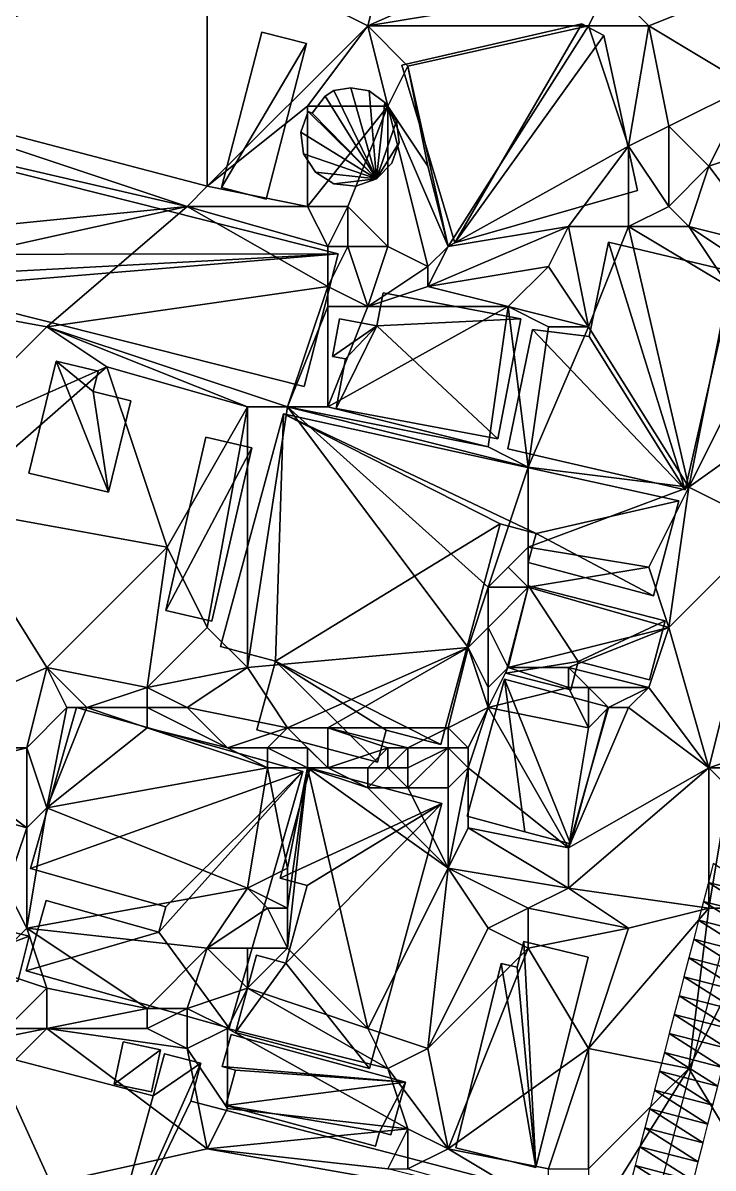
# Model space of a CAD drawing. Header units: metres. Extents: x -1103 to 901, y -902 to 905.
# Drawn here: x 285.6 to 354.4, y 190.1 to 304.3 of the extents above; entities that cross this region are included whole.
import ezdxf

# ---------------------------------------------------------------- set-up
doc = ezdxf.new("R2010")
doc.units = ezdxf.units.M
for name, color, linetype in [('OSM_BUILDING_FOOTPRINTS', 7, 'CONTINUOUS'), ('OSM_BUILDING_ROOFS', 1, 'CONTINUOUS'), ('OSM_BUILDING_WALLS', 8, 'CONTINUOUS'), ('OSM_ROAD_AXES', 2, 'CONTINUOUS'), ('OSM_ROAD_SURFACE', 9, 'CONTINUOUS'), ('OSM_TERRAIN', 3, 'CONTINUOUS')]:
    doc.layers.add(name, color=color, linetype=linetype)

msp = doc.modelspace()

# ---------------------------------------------------------------- linework, layer by layer
at = {"layer": 'OSM_BUILDING_FOOTPRINTS'}
for points in [[(346.9, 287.57, 8.81), (328.68, 282.36, 8.81), (323.4, 300.07, 8.81), (341.35, 304.21, 8.81), (343.52, 303.05, 8.81), (346.9, 287.57, 8.81)], [(309.43, 303.39, 8.58), (313.89, 302.25, 8.58), (309.88, 286.73, 8.58), (305.42, 287.88, 8.58), (309.43, 303.39, 8.58)], [(322.41, 290.3, 8.33), (320.87, 288.75, 8.33), (318.8, 288.02, 8.33), (316.62, 288.25, 8.33), (314.77, 289.4, 8.33), (313.58, 291.24, 8.33), (313.33, 293.4, 8.33), (314.05, 295.46, 8.33), (314.47, 295.31, 8.33), (315.76, 297, 8.33), (316.62, 297.56, 8.33), (318.32, 297.84, 8.33), (320.13, 297.54, 8.33), (321.69, 296.36, 8.33), (322.87, 294.52, 8.33), (323.12, 292.36, 8.33), (322.41, 290.3, 8.33)], [(265.8, 294.21, 9.03), (317.06, 281.25, 9.03), (313.67, 268.02, 9.03), (275.11, 277.77, 9.03), (274.42, 275.11, 9.03), (279.24, 273.9, 9.03), (269.82, 237.73, 9.03), (256.2, 241.19, 9.03), (256.96, 244.15, 9.03), (254.09, 244.88, 9.03), (261.78, 274.8, 9.03), (264.64, 274.07, 9.03), (265.48, 277.34, 9.03), (271.06, 275.92, 9.03), (271.81, 278.83, 9.03), (262.47, 281.2, 9.03), (265.8, 294.21, 9.03)], [(356.6, 279.44, 8.89), (351.62, 257.72, 8.89), (333.95, 261.82, 8.89), (336.43, 273.71, 8.89), (342.07, 273.03, 8.89), (343.99, 282.42, 8.89), (356.6, 279.44, 8.89)], [(321.54, 277.37, 8.55), (335.25, 274.79, 8.55), (332.97, 262.81, 8.55), (316.83, 265.83, 8.55), (317.79, 270.8, 8.55), (316.48, 271.04, 8.55), (317.19, 274.78, 8.55), (320.91, 274.07, 8.55), (321.54, 277.37, 8.55)], [(286.2, 259.4, 9.21), (288.94, 270.57, 9.21), (293.12, 269.55, 9.21), (292.63, 267.52, 9.21), (296.38, 266.61, 9.21), (294.15, 257.49, 9.21), (286.2, 259.4, 9.21)], [(311.58, 265.31, 9.07), (351.02, 256.62, 9.07), (348.47, 247.16, 9.07), (336, 250.49, 9.07), (336.77, 253.37, 9.07), (333.2, 254.32, 9.07), (327.27, 232.33, 9.07), (321.84, 233.76, 9.07), (320.98, 230.57, 9.07), (308.95, 233.78, 9.07), (310.8, 240.64, 9.07), (305.33, 242.1, 9.07), (311.58, 265.31, 9.07)], [(303.86, 262.97, 9.13), (308.44, 261.93, 9.13), (304.46, 244.63, 9.13), (299.87, 245.69, 9.13), (303.86, 262.97, 9.13)], [(340.98, 240.61, 10.61), (340.24, 237.77, 10.61), (333.76, 239.43, 10.61), (336.02, 248.15, 10.61), (349.63, 244.66, 10.61), (348.09, 238.77, 10.61), (340.98, 240.61, 10.61)], [(329.9, 225.17, 10.92), (333.61, 238.84, 10.92), (343.92, 236.07, 10.92), (340.2, 222.41, 10.92), (335.65, 223.62, 10.92), (329.9, 225.17, 10.92)], [(290.96, 236, 11.07), (313.51, 229.63, 11.07), (306.18, 204.01, 11.07), (285.93, 209.73, 11.07), (287.94, 216.77, 11.07), (299.16, 213.6, 11.07), (299.88, 216.12, 11.07), (286.36, 219.94, 11.07), (290.96, 236, 11.07)], [(314.25, 229.97, 12.44), (327.38, 226.44, 12.44), (320.17, 200, 12.44), (306.8, 203.59, 12.44), (308.9, 211.3, 12.44), (311.84, 210.51, 12.44), (313.95, 218.26, 12.44), (311.25, 218.99, 12.44), (314.25, 229.97, 12.44)], [(279.58, 214.82, 10.74), (286.23, 213.19, 10.74), (285.11, 208.69, 10.74), (278.47, 210.32, 10.74), (279.58, 214.82, 10.74)], [(328.76, 192.08, 13.99), (333.31, 210.49, 13.99), (334.9, 210.1, 13.99), (335.54, 212.67, 13.99), (341.95, 211.12, 13.99), (336.75, 190.14, 13.99), (328.76, 192.08, 13.99)], [(244.6, 211.74, 10.75), (282.74, 202.07, 10.75), (282.53, 201.46, 10.75), (298.62, 197.26, 10.75), (299.73, 201.47, 10.75), (303.36, 200.52, 10.75), (302.35, 196.73, 10.75), (338.3, 187.36, 10.75), (332.7, 166.16, 10.75), (292.93, 176.52, 10.75), (293.27, 177.83, 10.75), (277.95, 181.83, 10.75), (277.68, 180.81, 10.75), (239.08, 190.88, 10.75), (244.6, 211.74, 10.75)], [(306.38, 203.41, 13.58), (323.75, 198.65, 13.58), (322.29, 193.39, 13.58), (321.16, 193.7, 13.58), (320.76, 192.24, 13.58), (305.85, 196.32, 13.58), (306.82, 199.82, 13.58), (305.48, 200.19, 13.58), (306.38, 203.41, 13.58)], [(295.61, 202.66, 13), (299.32, 201.88, 13), (298.43, 197.66, 13), (294.73, 198.43, 13), (295.61, 202.66, 13)]]:
    msp.add_polyline3d(points, close=True, dxfattribs=at)
at = {"layer": 'OSM_BUILDING_ROOFS'}
for points in [[(328.68, 282.36, 18.81), (341.35, 304.21, 18.81), (323.4, 300.07, 18.81)], [(328.68, 282.36, 18.81), (343.52, 303.05, 18.81), (341.35, 304.21, 18.81)], [(313.89, 302.25, 18.58), (309.43, 303.39, 18.58), (305.42, 287.88, 18.58)], [(328.68, 282.36, 18.81), (346.9, 287.57, 18.81), (343.52, 303.05, 18.81)], [(313.89, 302.25, 18.58), (305.42, 287.88, 18.58), (309.88, 286.73, 18.58)], [(320.87, 288.75, 18.33), (316.62, 297.56, 18.33), (315.76, 297, 18.33)], [(320.87, 288.75, 18.33), (318.32, 297.84, 18.33), (316.62, 297.56, 18.33)], [(320.87, 288.75, 18.33), (320.13, 297.54, 18.33), (318.32, 297.84, 18.33)], [(320.87, 288.75, 18.33), (321.69, 296.36, 18.33), (320.13, 297.54, 18.33)], [(320.87, 288.75, 18.33), (315.76, 297, 18.33), (314.47, 295.31, 18.33)], [(320.87, 288.75, 18.33), (322.87, 294.52, 18.33), (321.69, 296.36, 18.33)], [(320.87, 288.75, 18.33), (314.05, 295.46, 18.33), (313.33, 293.4, 18.33)], [(320.87, 288.75, 18.33), (314.47, 295.31, 18.33), (314.05, 295.46, 18.33)], [(317.06, 281.25, 19.03), (265.8, 294.21, 19.03), (262.47, 281.2, 19.03)], [(320.87, 288.75, 18.33), (323.12, 292.36, 18.33), (322.87, 294.52, 18.33)], [(320.87, 288.75, 18.33), (313.33, 293.4, 18.33), (313.58, 291.24, 18.33)], [(320.87, 288.75, 18.33), (322.41, 290.3, 18.33), (323.12, 292.36, 18.33)], [(320.87, 288.75, 18.33), (313.58, 291.24, 18.33), (314.77, 289.4, 18.33)], [(320.87, 288.75, 18.33), (314.77, 289.4, 18.33), (316.62, 288.25, 18.33)], [(320.87, 288.75, 18.33), (316.62, 288.25, 18.33), (318.8, 288.02, 18.33)], [(351.62, 257.72, 18.89), (343.99, 282.42, 18.89), (342.07, 273.03, 18.89)], [(351.62, 257.72, 18.89), (356.6, 279.44, 18.89), (343.99, 282.42, 18.89)], [(317.06, 281.25, 19.03), (262.47, 281.2, 19.03), (271.81, 278.83, 19.03)], [(275.11, 277.77, 19.03), (317.06, 281.25, 19.03), (271.81, 278.83, 19.03)], [(275.11, 277.77, 19.03), (313.67, 268.02, 19.03), (317.06, 281.25, 19.03)], [(335.25, 274.79, 18.55), (321.54, 277.37, 18.55), (320.91, 274.07, 18.55)], [(320.91, 274.07, 18.55), (317.19, 274.78, 18.55), (316.48, 271.04, 18.55)], [(320.91, 274.07, 18.55), (332.97, 262.81, 18.55), (335.25, 274.79, 18.55)], [(320.91, 274.07, 18.55), (316.48, 271.04, 18.55), (317.79, 270.8, 18.55)], [(320.91, 274.07, 18.55), (317.79, 270.8, 18.55), (316.83, 265.83, 18.55)], [(320.91, 274.07, 18.55), (316.83, 265.83, 18.55), (332.97, 262.81, 18.55)], [(351.62, 257.72, 18.89), (336.43, 273.71, 18.89), (333.95, 261.82, 18.89)], [(351.62, 257.72, 18.89), (342.07, 273.03, 18.89), (336.43, 273.71, 18.89)], [(288.94, 270.57, 19.21), (286.2, 259.4, 19.21), (294.15, 257.49, 19.21)], [(292.63, 267.52, 19.21), (293.12, 269.55, 19.21), (288.94, 270.57, 19.21)], [(292.63, 267.52, 19.21), (288.94, 270.57, 19.21), (294.15, 257.49, 19.21)], [(294.15, 257.49, 19.21), (296.38, 266.61, 19.21), (292.63, 267.52, 19.21)], [(311.58, 265.31, 19.07), (305.33, 242.1, 19.07), (310.8, 240.64, 19.07)], [(311.58, 265.31, 19.07), (310.8, 240.64, 19.07), (333.2, 254.32, 19.07)], [(336.77, 253.37, 19.07), (351.02, 256.62, 19.07), (311.58, 265.31, 19.07)], [(311.58, 265.31, 19.07), (333.2, 254.32, 19.07), (336.77, 253.37, 19.07)], [(308.44, 261.93, 19.13), (303.86, 262.97, 19.13), (299.87, 245.69, 19.13)], [(308.44, 261.93, 19.13), (299.87, 245.69, 19.13), (304.46, 244.63, 19.13)], [(336.77, 253.37, 19.07), (348.47, 247.16, 19.07), (351.02, 256.62, 19.07)], [(310.8, 240.64, 19.07), (327.27, 232.33, 19.07), (333.2, 254.32, 19.07)], [(336.77, 253.37, 19.07), (336, 250.49, 19.07), (348.47, 247.16, 19.07)], [(340.98, 240.61, 20.61), (336.02, 248.15, 20.61), (333.76, 239.43, 20.61)], [(340.98, 240.61, 20.61), (349.63, 244.66, 20.61), (336.02, 248.15, 20.61)], [(340.98, 240.61, 20.61), (348.09, 238.77, 20.61), (349.63, 244.66, 20.61)], [(310.8, 240.64, 19.07), (308.95, 233.78, 19.07), (320.98, 230.57, 19.07)], [(310.8, 240.64, 19.07), (320.98, 230.57, 19.07), (321.84, 233.76, 19.07)], [(310.8, 240.64, 19.07), (321.84, 233.76, 19.07), (327.27, 232.33, 19.07)], [(340.98, 240.61, 20.61), (333.76, 239.43, 20.61), (340.24, 237.77, 20.61)], [(333.61, 238.84, 20.92), (329.9, 225.17, 20.92), (335.65, 223.62, 20.92)], [(333.61, 238.84, 20.92), (335.65, 223.62, 20.92), (340.2, 222.41, 20.92)], [(333.61, 238.84, 20.92), (340.2, 222.41, 20.92), (343.92, 236.07, 20.92)], [(313.51, 229.63, 21.07), (290.96, 236, 21.07), (286.36, 219.94, 21.07)], [(313.51, 229.63, 21.07), (286.36, 219.94, 21.07), (299.88, 216.12, 21.07)], [(313.51, 229.63, 21.07), (299.88, 216.12, 21.07), (299.16, 213.6, 21.07)], [(299.16, 213.6, 21.07), (306.18, 204.01, 21.07), (313.51, 229.63, 21.07)], [(327.38, 226.44, 22.44), (314.25, 229.97, 22.44), (311.25, 218.99, 22.44)], [(327.38, 226.44, 22.44), (311.25, 218.99, 22.44), (313.95, 218.26, 22.44)], [(327.38, 226.44, 22.44), (313.95, 218.26, 22.44), (311.84, 210.51, 22.44)], [(311.84, 210.51, 22.44), (320.17, 200, 22.44), (327.38, 226.44, 22.44)], [(299.16, 213.6, 21.07), (287.94, 216.77, 21.07), (285.93, 209.73, 21.07)], [(286.23, 213.19, 20.74), (279.58, 214.82, 20.74), (278.47, 210.32, 20.74)], [(286.23, 213.19, 20.74), (278.47, 210.32, 20.74), (285.11, 208.69, 20.74)], [(299.16, 213.6, 21.07), (285.93, 209.73, 21.07), (306.18, 204.01, 21.07)], [(336.75, 190.14, 23.99), (335.54, 212.67, 23.99), (334.9, 210.1, 23.99)], [(336.75, 190.14, 23.99), (341.95, 211.12, 23.99), (335.54, 212.67, 23.99)], [(311.84, 210.51, 22.44), (308.9, 211.3, 22.44), (306.8, 203.59, 22.44)], [(311.84, 210.51, 22.44), (306.8, 203.59, 22.44), (320.17, 200, 22.44)], [(333.31, 210.49, 23.99), (328.76, 192.08, 23.99), (336.75, 190.14, 23.99)], [(336.75, 190.14, 23.99), (334.9, 210.1, 23.99), (333.31, 210.49, 23.99)], [(323.75, 198.65, 23.58), (306.38, 203.41, 23.58), (305.48, 200.19, 23.58)], [(299.32, 201.88, 23), (295.61, 202.66, 23), (294.73, 198.43, 23)], [(282.53, 201.46, 20.75), (277.95, 181.83, 20.75), (293.27, 177.83, 20.75)], [(293.27, 177.83, 20.75), (298.62, 197.26, 20.75), (282.53, 201.46, 20.75)], [(299.32, 201.88, 23), (294.73, 198.43, 23), (298.43, 197.66, 23)], [(303.36, 200.52, 20.75), (299.73, 201.47, 20.75), (298.62, 197.26, 20.75)], [(293.27, 177.83, 20.75), (302.35, 196.73, 20.75), (303.36, 200.52, 20.75)], [(293.27, 177.83, 20.75), (303.36, 200.52, 20.75), (298.62, 197.26, 20.75)], [(323.75, 198.65, 23.58), (305.48, 200.19, 23.58), (306.82, 199.82, 23.58)], [(323.75, 198.65, 23.58), (306.82, 199.82, 23.58), (305.85, 196.32, 23.58)], [(321.16, 193.7, 23.58), (323.75, 198.65, 23.58), (305.85, 196.32, 23.58)], [(321.16, 193.7, 23.58), (322.29, 193.39, 23.58), (323.75, 198.65, 23.58)], [(293.27, 177.83, 20.75), (338.3, 187.36, 20.75), (302.35, 196.73, 20.75)], [(305.85, 196.32, 23.58), (320.76, 192.24, 23.58), (321.16, 193.7, 23.58)]]:
    msp.add_3dface(points, dxfattribs=at)
at = {"layer": 'OSM_BUILDING_WALLS'}
for points in [[(341.35, 304.21, 8.81), (323.4, 300.07, 8.81), (323.4, 300.07, 18.81)], [(341.35, 304.21, 8.81), (323.4, 300.07, 18.81), (341.35, 304.21, 18.81)], [(343.52, 303.05, 8.81), (341.35, 304.21, 8.81), (341.35, 304.21, 18.81)], [(343.52, 303.05, 8.81), (341.35, 304.21, 18.81), (343.52, 303.05, 18.81)], [(309.43, 303.39, 8.58), (305.42, 287.88, 8.58), (305.42, 287.88, 18.58)], [(309.43, 303.39, 8.58), (305.42, 287.88, 18.58), (309.43, 303.39, 18.58)], [(313.89, 302.25, 8.58), (309.43, 303.39, 8.58), (309.43, 303.39, 18.58)], [(313.89, 302.25, 8.58), (309.43, 303.39, 18.58), (313.89, 302.25, 18.58)], [(346.9, 287.57, 8.81), (343.52, 303.05, 8.81), (343.52, 303.05, 18.81)], [(346.9, 287.57, 8.81), (343.52, 303.05, 18.81), (346.9, 287.57, 18.81)], [(309.88, 286.73, 8.58), (313.89, 302.25, 8.58), (313.89, 302.25, 18.58)], [(309.88, 286.73, 8.58), (313.89, 302.25, 18.58), (309.88, 286.73, 18.58)], [(323.4, 300.07, 8.81), (328.68, 282.36, 8.81), (328.68, 282.36, 18.81)], [(323.4, 300.07, 8.81), (328.68, 282.36, 18.81), (323.4, 300.07, 18.81)], [(316.62, 297.56, 8.33), (315.76, 297, 8.33), (315.76, 297, 18.33)], [(316.62, 297.56, 8.33), (315.76, 297, 18.33), (316.62, 297.56, 18.33)], [(318.32, 297.84, 8.33), (316.62, 297.56, 8.33), (316.62, 297.56, 18.33)], [(318.32, 297.84, 8.33), (316.62, 297.56, 18.33), (318.32, 297.84, 18.33)], [(320.13, 297.54, 8.33), (318.32, 297.84, 8.33), (318.32, 297.84, 18.33)], [(320.13, 297.54, 8.33), (318.32, 297.84, 18.33), (320.13, 297.54, 18.33)], [(321.69, 296.36, 8.33), (320.13, 297.54, 8.33), (320.13, 297.54, 18.33)], [(321.69, 296.36, 8.33), (320.13, 297.54, 18.33), (321.69, 296.36, 18.33)], [(315.76, 297, 8.33), (314.47, 295.31, 8.33), (314.47, 295.31, 18.33)], [(315.76, 297, 8.33), (314.47, 295.31, 18.33), (315.76, 297, 18.33)], [(322.87, 294.52, 8.33), (321.69, 296.36, 8.33), (321.69, 296.36, 18.33)], [(322.87, 294.52, 8.33), (321.69, 296.36, 18.33), (322.87, 294.52, 18.33)], [(314.05, 295.46, 8.33), (313.33, 293.4, 8.33), (313.33, 293.4, 18.33)], [(314.05, 295.46, 8.33), (313.33, 293.4, 18.33), (314.05, 295.46, 18.33)], [(314.47, 295.31, 8.33), (314.05, 295.46, 8.33), (314.05, 295.46, 18.33)], [(314.47, 295.31, 8.33), (314.05, 295.46, 18.33), (314.47, 295.31, 18.33)], [(317.06, 281.25, 9.03), (265.8, 294.21, 9.03), (265.8, 294.21, 19.03)], [(317.06, 281.25, 9.03), (265.8, 294.21, 19.03), (317.06, 281.25, 19.03)], [(323.12, 292.36, 8.33), (322.87, 294.52, 8.33), (322.87, 294.52, 18.33)], [(323.12, 292.36, 8.33), (322.87, 294.52, 18.33), (323.12, 292.36, 18.33)], [(313.33, 293.4, 8.33), (313.58, 291.24, 8.33), (313.58, 291.24, 18.33)], [(313.33, 293.4, 8.33), (313.58, 291.24, 18.33), (313.33, 293.4, 18.33)], [(322.41, 290.3, 8.33), (323.12, 292.36, 8.33), (323.12, 292.36, 18.33)], [(322.41, 290.3, 8.33), (323.12, 292.36, 18.33), (322.41, 290.3, 18.33)], [(313.58, 291.24, 8.33), (314.77, 289.4, 8.33), (314.77, 289.4, 18.33)], [(313.58, 291.24, 8.33), (314.77, 289.4, 18.33), (313.58, 291.24, 18.33)], [(320.87, 288.75, 8.33), (322.41, 290.3, 8.33), (322.41, 290.3, 18.33)], [(320.87, 288.75, 8.33), (322.41, 290.3, 18.33), (320.87, 288.75, 18.33)], [(314.77, 289.4, 8.33), (316.62, 288.25, 8.33), (316.62, 288.25, 18.33)], [(314.77, 289.4, 8.33), (316.62, 288.25, 18.33), (314.77, 289.4, 18.33)], [(305.42, 287.88, 8.58), (309.88, 286.73, 8.58), (309.88, 286.73, 18.58)], [(305.42, 287.88, 8.58), (309.88, 286.73, 18.58), (305.42, 287.88, 18.58)], [(316.62, 288.25, 8.33), (318.8, 288.02, 8.33), (318.8, 288.02, 18.33)], [(316.62, 288.25, 8.33), (318.8, 288.02, 18.33), (316.62, 288.25, 18.33)], [(318.8, 288.02, 8.33), (320.87, 288.75, 8.33), (320.87, 288.75, 18.33)], [(318.8, 288.02, 8.33), (320.87, 288.75, 18.33), (318.8, 288.02, 18.33)], [(328.68, 282.36, 8.81), (346.9, 287.57, 8.81), (346.9, 287.57, 18.81)], [(328.68, 282.36, 8.81), (346.9, 287.57, 18.81), (328.68, 282.36, 18.81)], [(343.99, 282.42, 8.89), (342.07, 273.03, 8.89), (342.07, 273.03, 18.89)], [(343.99, 282.42, 8.89), (342.07, 273.03, 18.89), (343.99, 282.42, 18.89)], [(356.6, 279.44, 8.89), (343.99, 282.42, 8.89), (343.99, 282.42, 18.89)], [(356.6, 279.44, 8.89), (343.99, 282.42, 18.89), (356.6, 279.44, 18.89)], [(313.67, 268.02, 9.03), (317.06, 281.25, 9.03), (317.06, 281.25, 19.03)], [(313.67, 268.02, 9.03), (317.06, 281.25, 19.03), (313.67, 268.02, 19.03)], [(351.62, 257.72, 8.89), (356.6, 279.44, 8.89), (356.6, 279.44, 18.89)], [(351.62, 257.72, 8.89), (356.6, 279.44, 18.89), (351.62, 257.72, 18.89)], [(275.11, 277.77, 9.03), (313.67, 268.02, 9.03), (313.67, 268.02, 19.03)], [(275.11, 277.77, 9.03), (313.67, 268.02, 19.03), (275.11, 277.77, 19.03)], [(321.54, 277.37, 8.55), (320.91, 274.07, 8.55), (320.91, 274.07, 18.55)], [(321.54, 277.37, 8.55), (320.91, 274.07, 18.55), (321.54, 277.37, 18.55)], [(335.25, 274.79, 8.55), (321.54, 277.37, 8.55), (321.54, 277.37, 18.55)], [(335.25, 274.79, 8.55), (321.54, 277.37, 18.55), (335.25, 274.79, 18.55)], [(317.19, 274.78, 8.55), (316.48, 271.04, 8.55), (316.48, 271.04, 18.55)], [(317.19, 274.78, 8.55), (316.48, 271.04, 18.55), (317.19, 274.78, 18.55)], [(320.91, 274.07, 8.55), (317.19, 274.78, 8.55), (317.19, 274.78, 18.55)], [(320.91, 274.07, 8.55), (317.19, 274.78, 18.55), (320.91, 274.07, 18.55)], [(332.97, 262.81, 8.55), (335.25, 274.79, 8.55), (335.25, 274.79, 18.55)], [(332.97, 262.81, 8.55), (335.25, 274.79, 18.55), (332.97, 262.81, 18.55)], [(336.43, 273.71, 8.89), (333.95, 261.82, 8.89), (333.95, 261.82, 18.89)], [(336.43, 273.71, 8.89), (333.95, 261.82, 18.89), (336.43, 273.71, 18.89)], [(342.07, 273.03, 8.89), (336.43, 273.71, 8.89), (336.43, 273.71, 18.89)], [(342.07, 273.03, 8.89), (336.43, 273.71, 18.89), (342.07, 273.03, 18.89)], [(316.48, 271.04, 8.55), (317.79, 270.8, 8.55), (317.79, 270.8, 18.55)], [(316.48, 271.04, 8.55), (317.79, 270.8, 18.55), (316.48, 271.04, 18.55)], [(317.79, 270.8, 8.55), (316.83, 265.83, 8.55), (316.83, 265.83, 18.55)], [(317.79, 270.8, 8.55), (316.83, 265.83, 18.55), (317.79, 270.8, 18.55)], [(288.94, 270.57, 9.21), (286.2, 259.4, 9.21), (286.2, 259.4, 19.21)], [(288.94, 270.57, 9.21), (286.2, 259.4, 19.21), (288.94, 270.57, 19.21)], [(293.12, 269.55, 9.21), (288.94, 270.57, 9.21), (288.94, 270.57, 19.21)], [(293.12, 269.55, 9.21), (288.94, 270.57, 19.21), (293.12, 269.55, 19.21)], [(292.63, 267.52, 9.21), (293.12, 269.55, 9.21), (293.12, 269.55, 19.21)], [(292.63, 267.52, 9.21), (293.12, 269.55, 19.21), (292.63, 267.52, 19.21)], [(296.38, 266.61, 9.21), (292.63, 267.52, 9.21), (292.63, 267.52, 19.21)], [(296.38, 266.61, 9.21), (292.63, 267.52, 19.21), (296.38, 266.61, 19.21)], [(294.15, 257.49, 9.21), (296.38, 266.61, 9.21), (296.38, 266.61, 19.21)], [(294.15, 257.49, 9.21), (296.38, 266.61, 19.21), (294.15, 257.49, 19.21)], [(311.58, 265.31, 9.07), (305.33, 242.1, 9.07), (305.33, 242.1, 19.07)], [(311.58, 265.31, 9.07), (305.33, 242.1, 19.07), (311.58, 265.31, 19.07)], [(351.02, 256.62, 9.07), (311.58, 265.31, 9.07), (311.58, 265.31, 19.07)], [(351.02, 256.62, 9.07), (311.58, 265.31, 19.07), (351.02, 256.62, 19.07)], [(316.83, 265.83, 8.55), (332.97, 262.81, 8.55), (332.97, 262.81, 18.55)], [(316.83, 265.83, 8.55), (332.97, 262.81, 18.55), (316.83, 265.83, 18.55)], [(303.86, 262.97, 9.13), (299.87, 245.69, 9.13), (299.87, 245.69, 19.13)], [(303.86, 262.97, 9.13), (299.87, 245.69, 19.13), (303.86, 262.97, 19.13)], [(308.44, 261.93, 9.13), (303.86, 262.97, 9.13), (303.86, 262.97, 19.13)], [(308.44, 261.93, 9.13), (303.86, 262.97, 19.13), (308.44, 261.93, 19.13)], [(304.46, 244.63, 9.13), (308.44, 261.93, 9.13), (308.44, 261.93, 19.13)], [(304.46, 244.63, 9.13), (308.44, 261.93, 19.13), (304.46, 244.63, 19.13)], [(333.95, 261.82, 8.89), (351.62, 257.72, 8.89), (351.62, 257.72, 18.89)], [(333.95, 261.82, 8.89), (351.62, 257.72, 18.89), (333.95, 261.82, 18.89)], [(286.2, 259.4, 9.21), (294.15, 257.49, 9.21), (294.15, 257.49, 19.21)], [(286.2, 259.4, 9.21), (294.15, 257.49, 19.21), (286.2, 259.4, 19.21)], [(348.47, 247.16, 9.07), (351.02, 256.62, 9.07), (351.02, 256.62, 19.07)], [(348.47, 247.16, 9.07), (351.02, 256.62, 19.07), (348.47, 247.16, 19.07)], [(327.27, 232.33, 9.07), (333.2, 254.32, 9.07), (333.2, 254.32, 19.07)], [(327.27, 232.33, 9.07), (333.2, 254.32, 19.07), (327.27, 232.33, 19.07)], [(333.2, 254.32, 9.07), (336.77, 253.37, 9.07), (336.77, 253.37, 19.07)], [(333.2, 254.32, 9.07), (336.77, 253.37, 19.07), (333.2, 254.32, 19.07)], [(336.77, 253.37, 9.07), (336, 250.49, 9.07), (336, 250.49, 19.07)], [(336.77, 253.37, 9.07), (336, 250.49, 19.07), (336.77, 253.37, 19.07)], [(336, 250.49, 9.07), (348.47, 247.16, 9.07), (348.47, 247.16, 19.07)], [(336, 250.49, 9.07), (348.47, 247.16, 19.07), (336, 250.49, 19.07)], [(336.02, 248.15, 10.61), (333.76, 239.43, 10.61), (333.76, 239.43, 20.61)], [(336.02, 248.15, 10.61), (333.76, 239.43, 20.61), (336.02, 248.15, 20.61)], [(349.63, 244.66, 10.61), (336.02, 248.15, 10.61), (336.02, 248.15, 20.61)], [(349.63, 244.66, 10.61), (336.02, 248.15, 20.61), (349.63, 244.66, 20.61)], [(299.87, 245.69, 9.13), (304.46, 244.63, 9.13), (304.46, 244.63, 19.13)], [(299.87, 245.69, 9.13), (304.46, 244.63, 19.13), (299.87, 245.69, 19.13)], [(348.09, 238.77, 10.61), (349.63, 244.66, 10.61), (349.63, 244.66, 20.61)], [(348.09, 238.77, 10.61), (349.63, 244.66, 20.61), (348.09, 238.77, 20.61)], [(305.33, 242.1, 9.07), (310.8, 240.64, 9.07), (310.8, 240.64, 19.07)], [(305.33, 242.1, 9.07), (310.8, 240.64, 19.07), (305.33, 242.1, 19.07)], [(310.8, 240.64, 9.07), (308.95, 233.78, 9.07), (308.95, 233.78, 19.07)], [(310.8, 240.64, 9.07), (308.95, 233.78, 19.07), (310.8, 240.64, 19.07)], [(340.24, 237.77, 10.61), (340.98, 240.61, 10.61), (340.98, 240.61, 20.61)], [(340.24, 237.77, 10.61), (340.98, 240.61, 20.61), (340.24, 237.77, 20.61)], [(340.98, 240.61, 10.61), (348.09, 238.77, 10.61), (348.09, 238.77, 20.61)], [(340.98, 240.61, 10.61), (348.09, 238.77, 20.61), (340.98, 240.61, 20.61)], [(333.61, 238.84, 10.92), (329.9, 225.17, 10.92), (329.9, 225.17, 20.92)], [(333.61, 238.84, 10.92), (329.9, 225.17, 20.92), (333.61, 238.84, 20.92)], [(343.92, 236.07, 10.92), (333.61, 238.84, 10.92), (333.61, 238.84, 20.92)], [(343.92, 236.07, 10.92), (333.61, 238.84, 20.92), (343.92, 236.07, 20.92)], [(333.76, 239.43, 10.61), (340.24, 237.77, 10.61), (340.24, 237.77, 20.61)], [(333.76, 239.43, 10.61), (340.24, 237.77, 20.61), (333.76, 239.43, 20.61)], [(290.96, 236, 11.07), (286.36, 219.94, 11.07), (286.36, 219.94, 21.07)], [(290.96, 236, 11.07), (286.36, 219.94, 21.07), (290.96, 236, 21.07)], [(313.51, 229.63, 11.07), (290.96, 236, 11.07), (290.96, 236, 21.07)], [(313.51, 229.63, 11.07), (290.96, 236, 21.07), (313.51, 229.63, 21.07)], [(340.2, 222.41, 10.92), (343.92, 236.07, 10.92), (343.92, 236.07, 20.92)], [(340.2, 222.41, 10.92), (343.92, 236.07, 20.92), (340.2, 222.41, 20.92)], [(308.95, 233.78, 9.07), (320.98, 230.57, 9.07), (320.98, 230.57, 19.07)], [(308.95, 233.78, 9.07), (320.98, 230.57, 19.07), (308.95, 233.78, 19.07)], [(320.98, 230.57, 9.07), (321.84, 233.76, 9.07), (321.84, 233.76, 19.07)], [(320.98, 230.57, 9.07), (321.84, 233.76, 19.07), (320.98, 230.57, 19.07)], [(321.84, 233.76, 9.07), (327.27, 232.33, 9.07), (327.27, 232.33, 19.07)], [(321.84, 233.76, 9.07), (327.27, 232.33, 19.07), (321.84, 233.76, 19.07)], [(306.18, 204.01, 11.07), (313.51, 229.63, 11.07), (313.51, 229.63, 21.07)], [(306.18, 204.01, 11.07), (313.51, 229.63, 21.07), (306.18, 204.01, 21.07)], [(314.25, 229.97, 12.44), (311.25, 218.99, 12.44), (311.25, 218.99, 22.44)], [(314.25, 229.97, 12.44), (311.25, 218.99, 22.44), (314.25, 229.97, 22.44)], [(327.38, 226.44, 12.44), (314.25, 229.97, 12.44), (314.25, 229.97, 22.44)], [(327.38, 226.44, 12.44), (314.25, 229.97, 22.44), (327.38, 226.44, 22.44)], [(320.17, 200, 12.44), (327.38, 226.44, 12.44), (327.38, 226.44, 22.44)], [(320.17, 200, 12.44), (327.38, 226.44, 22.44), (320.17, 200, 22.44)], [(329.9, 225.17, 10.92), (335.65, 223.62, 10.92), (335.65, 223.62, 20.92)], [(329.9, 225.17, 10.92), (335.65, 223.62, 20.92), (329.9, 225.17, 20.92)], [(335.65, 223.62, 10.92), (340.2, 222.41, 10.92), (340.2, 222.41, 20.92)], [(335.65, 223.62, 10.92), (340.2, 222.41, 20.92), (335.65, 223.62, 20.92)], [(286.36, 219.94, 11.07), (299.88, 216.12, 11.07), (299.88, 216.12, 21.07)], [(286.36, 219.94, 11.07), (299.88, 216.12, 21.07), (286.36, 219.94, 21.07)], [(311.25, 218.99, 12.44), (313.95, 218.26, 12.44), (313.95, 218.26, 22.44)], [(311.25, 218.99, 12.44), (313.95, 218.26, 22.44), (311.25, 218.99, 22.44)], [(313.95, 218.26, 12.44), (311.84, 210.51, 12.44), (311.84, 210.51, 22.44)], [(313.95, 218.26, 12.44), (311.84, 210.51, 22.44), (313.95, 218.26, 22.44)], [(287.94, 216.77, 11.07), (285.93, 209.73, 11.07), (285.93, 209.73, 21.07)], [(287.94, 216.77, 11.07), (285.93, 209.73, 21.07), (287.94, 216.77, 21.07)], [(299.16, 213.6, 11.07), (287.94, 216.77, 11.07), (287.94, 216.77, 21.07)], [(299.16, 213.6, 11.07), (287.94, 216.77, 21.07), (299.16, 213.6, 21.07)], [(299.88, 216.12, 11.07), (299.16, 213.6, 11.07), (299.16, 213.6, 21.07)], [(299.88, 216.12, 11.07), (299.16, 213.6, 21.07), (299.88, 216.12, 21.07)], [(286.23, 213.19, 10.74), (279.58, 214.82, 10.74), (279.58, 214.82, 20.74)], [(286.23, 213.19, 10.74), (279.58, 214.82, 20.74), (286.23, 213.19, 20.74)], [(285.11, 208.69, 10.74), (286.23, 213.19, 10.74), (286.23, 213.19, 20.74)], [(285.11, 208.69, 10.74), (286.23, 213.19, 20.74), (285.11, 208.69, 20.74)], [(335.54, 212.67, 13.99), (334.9, 210.1, 13.99), (334.9, 210.1, 23.99)], [(335.54, 212.67, 13.99), (334.9, 210.1, 23.99), (335.54, 212.67, 23.99)], [(341.95, 211.12, 13.99), (335.54, 212.67, 13.99), (335.54, 212.67, 23.99)], [(341.95, 211.12, 13.99), (335.54, 212.67, 23.99), (341.95, 211.12, 23.99)], [(308.9, 211.3, 12.44), (306.8, 203.59, 12.44), (306.8, 203.59, 22.44)], [(308.9, 211.3, 12.44), (306.8, 203.59, 22.44), (308.9, 211.3, 22.44)], [(311.84, 210.51, 12.44), (308.9, 211.3, 12.44), (308.9, 211.3, 22.44)], [(311.84, 210.51, 12.44), (308.9, 211.3, 22.44), (311.84, 210.51, 22.44)], [(333.31, 210.49, 13.99), (328.76, 192.08, 13.99), (328.76, 192.08, 23.99)], [(333.31, 210.49, 13.99), (328.76, 192.08, 23.99), (333.31, 210.49, 23.99)], [(334.9, 210.1, 13.99), (333.31, 210.49, 13.99), (333.31, 210.49, 23.99)], [(334.9, 210.1, 13.99), (333.31, 210.49, 23.99), (334.9, 210.1, 23.99)], [(336.75, 190.14, 13.99), (341.95, 211.12, 13.99), (341.95, 211.12, 23.99)], [(336.75, 190.14, 13.99), (341.95, 211.12, 23.99), (336.75, 190.14, 23.99)], [(285.93, 209.73, 11.07), (306.18, 204.01, 11.07), (306.18, 204.01, 21.07)], [(285.93, 209.73, 11.07), (306.18, 204.01, 21.07), (285.93, 209.73, 21.07)], [(306.38, 203.41, 13.58), (305.48, 200.19, 13.58), (305.48, 200.19, 23.58)], [(306.38, 203.41, 13.58), (305.48, 200.19, 23.58), (306.38, 203.41, 23.58)], [(323.75, 198.65, 13.58), (306.38, 203.41, 13.58), (306.38, 203.41, 23.58)], [(323.75, 198.65, 13.58), (306.38, 203.41, 23.58), (323.75, 198.65, 23.58)], [(306.8, 203.59, 12.44), (320.17, 200, 12.44), (320.17, 200, 22.44)], [(306.8, 203.59, 12.44), (320.17, 200, 22.44), (306.8, 203.59, 22.44)], [(295.61, 202.66, 13), (294.73, 198.43, 13), (294.73, 198.43, 23)], [(295.61, 202.66, 13), (294.73, 198.43, 23), (295.61, 202.66, 23)], [(299.32, 201.88, 13), (295.61, 202.66, 13), (295.61, 202.66, 23)], [(299.32, 201.88, 13), (295.61, 202.66, 23), (299.32, 201.88, 23)], [(298.62, 197.26, 10.75), (282.53, 201.46, 10.75), (282.53, 201.46, 20.75)], [(298.62, 197.26, 10.75), (282.53, 201.46, 20.75), (298.62, 197.26, 20.75)], [(298.43, 197.66, 13), (299.32, 201.88, 13), (299.32, 201.88, 23)], [(298.43, 197.66, 13), (299.32, 201.88, 23), (298.43, 197.66, 23)], [(299.73, 201.47, 10.75), (298.62, 197.26, 10.75), (298.62, 197.26, 20.75)], [(299.73, 201.47, 10.75), (298.62, 197.26, 20.75), (299.73, 201.47, 20.75)], [(303.36, 200.52, 10.75), (299.73, 201.47, 10.75), (299.73, 201.47, 20.75)], [(303.36, 200.52, 10.75), (299.73, 201.47, 20.75), (303.36, 200.52, 20.75)], [(302.35, 196.73, 10.75), (303.36, 200.52, 10.75), (303.36, 200.52, 20.75)], [(302.35, 196.73, 10.75), (303.36, 200.52, 20.75), (302.35, 196.73, 20.75)], [(305.48, 200.19, 13.58), (306.82, 199.82, 13.58), (306.82, 199.82, 23.58)], [(305.48, 200.19, 13.58), (306.82, 199.82, 23.58), (305.48, 200.19, 23.58)], [(306.82, 199.82, 13.58), (305.85, 196.32, 13.58), (305.85, 196.32, 23.58)], [(306.82, 199.82, 13.58), (305.85, 196.32, 23.58), (306.82, 199.82, 23.58)], [(294.73, 198.43, 13), (298.43, 197.66, 13), (298.43, 197.66, 23)], [(294.73, 198.43, 13), (298.43, 197.66, 23), (294.73, 198.43, 23)], [(322.29, 193.39, 13.58), (323.75, 198.65, 13.58), (323.75, 198.65, 23.58)], [(322.29, 193.39, 13.58), (323.75, 198.65, 23.58), (322.29, 193.39, 23.58)], [(338.3, 187.36, 10.75), (302.35, 196.73, 10.75), (302.35, 196.73, 20.75)], [(338.3, 187.36, 10.75), (302.35, 196.73, 20.75), (338.3, 187.36, 20.75)], [(305.85, 196.32, 13.58), (320.76, 192.24, 13.58), (320.76, 192.24, 23.58)], [(305.85, 196.32, 13.58), (320.76, 192.24, 23.58), (305.85, 196.32, 23.58)], [(320.76, 192.24, 13.58), (321.16, 193.7, 13.58), (321.16, 193.7, 23.58)], [(320.76, 192.24, 13.58), (321.16, 193.7, 23.58), (320.76, 192.24, 23.58)], [(321.16, 193.7, 13.58), (322.29, 193.39, 13.58), (322.29, 193.39, 23.58)], [(321.16, 193.7, 13.58), (322.29, 193.39, 23.58), (321.16, 193.7, 23.58)], [(328.76, 192.08, 13.99), (336.75, 190.14, 13.99), (336.75, 190.14, 23.99)], [(328.76, 192.08, 13.99), (336.75, 190.14, 23.99), (328.76, 192.08, 23.99)]]:
    msp.add_3dface(points, dxfattribs=at)
at = {"layer": 'OSM_ROAD_AXES'}
msp.add_polyline3d([(340.83, 155.71, 17.13), (341.75, 159.45, 17.34), (359.29, 227.22, 15.2)], dxfattribs=at)
at = {"layer": 'OSM_ROAD_SURFACE'}
for points in [[(359.76, 217.05, 15.8), (354.44, 220.44, 15.62), (353.95, 218.56, 15.71)], [(359.27, 215.17, 15.92), (353.95, 218.56, 15.71), (353.46, 216.67, 15.9)], [(359.27, 215.17, 15.92), (359.76, 217.05, 15.8), (353.95, 218.56, 15.71)], [(358.79, 213.29, 16.02), (353.46, 216.67, 15.9), (352.98, 214.79, 16.02)], [(358.79, 213.29, 16.02), (359.27, 215.17, 15.92), (353.46, 216.67, 15.9)], [(358.3, 211.41, 16.12), (352.98, 214.79, 16.02), (352.49, 212.91, 16.1)], [(358.3, 211.41, 16.12), (358.79, 213.29, 16.02), (352.98, 214.79, 16.02)], [(357.81, 209.52, 16.23), (352.49, 212.91, 16.1), (352, 211.03, 16.19)], [(357.81, 209.52, 16.23), (358.3, 211.41, 16.12), (352.49, 212.91, 16.1)], [(357.32, 207.64, 16.33), (352, 211.03, 16.19), (351.51, 209.14, 16.28)], [(357.32, 207.64, 16.33), (357.81, 209.52, 16.23), (352, 211.03, 16.19)], [(356.84, 205.76, 16.43), (351.51, 209.14, 16.28), (351.03, 207.26, 16.36)], [(356.84, 205.76, 16.43), (357.32, 207.64, 16.33), (351.51, 209.14, 16.28)], [(356.35, 203.88, 16.53), (351.03, 207.26, 16.36), (350.54, 205.38, 16.45)], [(356.35, 203.88, 16.53), (356.84, 205.76, 16.43), (351.03, 207.26, 16.36)], [(355.86, 201.99, 16.63), (350.54, 205.38, 16.45), (350.05, 203.5, 16.54)], [(355.86, 201.99, 16.63), (356.35, 203.88, 16.53), (350.54, 205.38, 16.45)], [(355.37, 200.11, 16.73), (350.05, 203.5, 16.54), (349.56, 201.61, 16.62)], [(355.37, 200.11, 16.73), (355.86, 201.99, 16.63), (350.05, 203.5, 16.54)], [(354.89, 198.23, 16.83), (349.56, 201.61, 16.62), (349.08, 199.73, 16.74)], [(354.89, 198.23, 16.83), (355.37, 200.11, 16.73), (349.56, 201.61, 16.62)], [(354.4, 196.34, 16.93), (349.08, 199.73, 16.74), (348.59, 197.85, 16.9)], [(354.4, 196.34, 16.93), (354.89, 198.23, 16.83), (349.08, 199.73, 16.74)], [(353.91, 194.46, 17.03), (348.59, 197.85, 16.9), (348.1, 195.97, 17.05)], [(353.91, 194.46, 17.03), (354.4, 196.34, 16.93), (348.59, 197.85, 16.9)], [(353.43, 192.58, 17.13), (348.1, 195.97, 17.05), (347.62, 194.08, 17.19)], [(353.43, 192.58, 17.13), (353.91, 194.46, 17.03), (348.1, 195.97, 17.05)], [(352.94, 190.7, 17.22), (347.62, 194.08, 17.19), (347.13, 192.2, 17.33)], [(352.94, 190.7, 17.22), (353.43, 192.58, 17.13), (347.62, 194.08, 17.19)], [(352.45, 188.81, 17.32), (347.13, 192.2, 17.33), (346.64, 190.32, 17.43)], [(352.45, 188.81, 17.32), (352.94, 190.7, 17.22), (347.13, 192.2, 17.33)], [(351.96, 186.93, 17.41), (346.64, 190.32, 17.43), (346.15, 188.44, 17.52)], [(351.96, 186.93, 17.41), (352.45, 188.81, 17.32), (346.64, 190.32, 17.43)]]:
    msp.add_3dface(points, dxfattribs=at)
at = {"layer": 'OSM_TERRAIN'}
for points in [[(266, 298, 12.89), (304, 312, 11.12), (266, 316, 12.86)], [(266, 298, 12.89), (304, 288, 10.97), (304, 312, 11.12)], [(304, 288, 10.97), (320, 304, 10.64), (304, 312, 11.12)], [(320, 304, 10.64), (322, 312, 10.9), (304, 312, 11.12)], [(320, 304, 10.64), (344, 308, 12.1), (338, 312, 11.6)], [(320, 304, 10.64), (338, 312, 11.6), (322, 312, 10.9)], [(348, 304, 12.49), (368, 312, 14.47), (344, 308, 12.1)], [(358, 298, 13.54), (368, 312, 14.47), (348, 304, 12.49)], [(320, 304, 10.64), (342, 304, 11.25), (344, 308, 12.1)], [(342, 304, 11.25), (348, 304, 12.49), (344, 308, 12.1)], [(314, 296, 10.41), (320, 304, 10.64), (304, 288, 10.97)], [(314, 296, 10.41), (322, 296, 10.36), (320, 304, 10.64)], [(322, 296, 10.36), (324, 300, 11.23), (320, 304, 10.64)], [(324, 300, 11.23), (342, 304, 11.25), (320, 304, 10.64)], [(328, 282, 11.04), (342, 304, 11.25), (324, 300, 11.23)], [(328, 282, 11.04), (346, 292, 11.24), (342, 304, 11.25)], [(346, 292, 11.24), (348, 304, 12.49), (342, 304, 11.25)], [(350, 294, 12.65), (348, 304, 12.49), (346, 292, 11.24)], [(350, 294, 12.65), (358, 298, 13.54), (348, 304, 12.49)], [(326, 290, 11.03), (324, 300, 11.23), (322, 296, 10.36)], [(326, 290, 11.03), (328, 282, 11.04), (324, 300, 11.23)], [(276, 292, 11.67), (302, 286, 11.48), (266, 298, 12.89)], [(302, 286, 11.48), (304, 288, 10.97), (266, 298, 12.89)], [(354, 290, 13.36), (358, 298, 13.54), (350, 294, 12.65)], [(354, 290, 13.36), (366, 294, 13.64), (358, 298, 13.54)], [(314, 286, 10.54), (314, 296, 10.41), (304, 288, 10.97)], [(318, 286, 10.34), (322, 296, 10.36), (314, 286, 10.54)], [(314, 286, 10.54), (322, 296, 10.36), (314, 296, 10.41)], [(322, 282, 10.15), (322, 296, 10.36), (318, 286, 10.34)], [(322, 282, 10.15), (326, 280, 10.29), (322, 296, 10.36)], [(326, 280, 10.29), (328, 282, 11.04), (322, 296, 10.36)], [(322, 296, 10.36), (328, 282, 11.04), (326, 290, 11.03)], [(346, 292, 11.24), (350, 286, 12.12), (350, 294, 12.65)], [(350, 286, 12.12), (354, 290, 13.36), (350, 294, 12.65)], [(354, 290, 13.36), (360, 282, 13.09), (366, 294, 13.64)], [(262, 282, 11.74), (302, 286, 11.48), (276, 292, 11.67)], [(340, 284, 11.21), (346, 292, 11.24), (328, 282, 11.04)], [(340, 284, 11.21), (346, 284, 11.55), (346, 292, 11.24)], [(346, 284, 11.55), (350, 286, 12.12), (346, 292, 11.24)], [(350, 286, 12.12), (352, 284, 12.23), (354, 290, 13.36)], [(360, 282, 13.09), (354, 290, 13.36), (352, 284, 12.23)], [(302, 286, 11.48), (314, 286, 10.54), (304, 288, 10.97)], [(266, 278, 11.71), (302, 286, 11.48), (262, 282, 11.74)], [(288, 274, 11.58), (302, 286, 11.48), (266, 278, 11.71)], [(288, 274, 11.58), (316, 278, 11.46), (302, 286, 11.48)], [(316, 278, 11.46), (316, 282, 11.46), (302, 286, 11.48)], [(302, 286, 11.48), (316, 282, 11.46), (314, 286, 10.54)], [(316, 282, 11.46), (318, 286, 10.34), (314, 286, 10.54)], [(316, 282, 11.46), (318, 282, 11.21), (318, 286, 10.34)], [(318, 282, 11.21), (322, 282, 10.15), (318, 286, 10.34)], [(346, 284, 11.55), (352, 284, 12.23), (350, 286, 12.12)], [(326, 278, 10.44), (340, 284, 11.21), (328, 282, 11.04)], [(326, 278, 10.44), (338, 280, 10.89), (340, 284, 11.21)], [(342, 274, 11.5), (340, 284, 11.21), (338, 280, 10.89)], [(342, 274, 11.5), (346, 284, 11.55), (340, 284, 11.21)], [(342, 274, 11.5), (352, 258, 11.56), (346, 284, 11.55)], [(352, 258, 11.56), (356, 278, 11.54), (346, 284, 11.55)], [(356, 278, 11.54), (352, 284, 12.23), (346, 284, 11.55)], [(356, 278, 11.54), (358, 280, 12.01), (352, 284, 12.23)], [(358, 280, 12.01), (360, 282, 13.09), (352, 284, 12.23)], [(316, 278, 11.46), (320, 276, 10.5), (318, 282, 11.21)], [(316, 278, 11.46), (318, 282, 11.21), (316, 282, 11.46)], [(320, 276, 10.5), (322, 282, 10.15), (318, 282, 11.21)], [(320, 276, 10.5), (326, 280, 10.29), (322, 282, 10.15)], [(326, 278, 10.44), (328, 282, 11.04), (326, 280, 10.29)], [(320, 276, 10.5), (326, 278, 10.44), (326, 280, 10.29)], [(334, 276, 10.64), (338, 280, 10.89), (326, 278, 10.44)], [(334, 276, 10.64), (342, 274, 11.5), (338, 280, 10.89)], [(276, 262, 11.59), (288, 274, 11.58), (266, 278, 11.71)], [(312, 266, 11.6), (316, 278, 11.46), (288, 274, 11.58)], [(312, 266, 11.6), (316, 276, 11), (316, 278, 11.46)], [(316, 276, 11), (320, 276, 10.5), (316, 278, 11.46)], [(320, 276, 10.5), (334, 276, 10.64), (326, 278, 10.44)], [(358, 270, 12.41), (356, 278, 11.54), (352, 258, 11.56)], [(316, 266, 10.78), (316, 276, 11), (312, 266, 11.6)], [(332, 262, 10.83), (334, 276, 10.64), (316, 266, 10.78)], [(316, 266, 10.78), (334, 276, 10.64), (320, 276, 10.5)], [(316, 266, 10.78), (320, 276, 10.5), (316, 276, 11)], [(332, 262, 10.83), (336, 260, 11.59), (334, 276, 10.64)], [(336, 260, 11.59), (338, 274, 11.21), (334, 276, 10.64)], [(338, 274, 11.21), (342, 274, 11.5), (334, 276, 10.64)], [(294, 270, 11.29), (288, 274, 11.58), (276, 262, 11.59)], [(308, 266, 11.1), (288, 274, 11.58), (294, 270, 11.29)], [(308, 266, 11.1), (312, 266, 11.6), (288, 274, 11.58)], [(336, 260, 11.59), (352, 258, 11.56), (342, 274, 11.5)], [(336, 260, 11.59), (342, 274, 11.5), (338, 274, 11.21)], [(278, 256, 11.14), (294, 270, 11.29), (276, 262, 11.59)], [(300, 252, 11.18), (294, 270, 11.29), (278, 256, 11.14)], [(300, 252, 11.18), (308, 266, 11.1), (294, 270, 11.29)], [(352, 258, 11.56), (366, 268, 13.51), (358, 270, 12.41)], [(360, 254, 12.92), (366, 268, 13.51), (352, 258, 11.56)], [(304, 244, 11.25), (308, 266, 11.1), (300, 252, 11.18)], [(304, 244, 11.25), (308, 240, 11.82), (308, 266, 11.1)], [(308, 240, 11.82), (330, 242, 11.74), (312, 266, 11.6)], [(308, 240, 11.82), (312, 266, 11.6), (308, 266, 11.1)], [(330, 242, 11.74), (332, 248, 11.77), (312, 266, 11.6)], [(332, 248, 11.77), (336, 260, 11.59), (312, 266, 11.6)], [(312, 266, 11.6), (336, 260, 11.59), (332, 262, 10.83)], [(312, 266, 11.6), (332, 262, 10.83), (316, 266, 10.78)], [(332, 248, 11.77), (336, 252, 11.73), (336, 260, 11.59)], [(336, 252, 11.73), (352, 258, 11.56), (336, 260, 11.59)], [(336, 252, 11.73), (348, 250, 11.71), (352, 258, 11.56)], [(350, 244, 12.72), (352, 258, 11.56), (348, 250, 11.71)], [(350, 244, 12.72), (360, 254, 12.92), (352, 258, 11.56)], [(288, 240, 11.89), (278, 256, 11.14), (270, 232, 11.34)], [(288, 240, 11.89), (300, 252, 11.18), (278, 256, 11.14)], [(354, 230, 14.4), (360, 254, 12.92), (350, 244, 12.72)], [(360, 232, 14.7), (360, 254, 12.92), (354, 230, 14.4)], [(288, 240, 11.89), (298, 238, 12.08), (300, 252, 11.18)], [(298, 238, 12.08), (304, 244, 11.25), (300, 252, 11.18)], [(334, 250, 12.03), (336, 252, 11.73), (332, 248, 11.77)], [(336, 248, 12.73), (336, 252, 11.73), (334, 250, 12.03)], [(336, 248, 12.73), (348, 250, 11.71), (336, 252, 11.73)], [(332, 248, 11.77), (336, 248, 12.73), (334, 250, 12.03)], [(350, 244, 12.72), (348, 250, 11.71), (336, 248, 12.73)], [(330, 242, 11.74), (332, 244, 12.18), (332, 248, 11.77)], [(332, 244, 12.18), (334, 240, 12.73), (336, 248, 12.73)], [(332, 244, 12.18), (336, 248, 12.73), (332, 248, 11.77)], [(334, 240, 12.73), (350, 244, 12.72), (336, 248, 12.73)], [(298, 238, 12.08), (308, 240, 11.82), (304, 244, 11.25)], [(332, 238, 13.18), (332, 244, 12.18), (330, 242, 11.74)], [(332, 238, 13.18), (334, 240, 12.73), (332, 244, 12.18)], [(340, 240, 12.73), (350, 244, 12.72), (334, 240, 12.73)], [(340, 240, 12.73), (348, 238, 12.83), (350, 244, 12.72)], [(354, 230, 14.4), (350, 244, 12.72), (348, 238, 12.83)], [(312, 234, 11.81), (330, 242, 11.74), (308, 240, 11.82)], [(316, 234, 11.71), (330, 242, 11.74), (312, 234, 11.81)], [(316, 234, 11.71), (328, 234, 11.83), (330, 242, 11.74)], [(328, 234, 11.83), (332, 236, 13.72), (330, 242, 11.74)], [(332, 236, 13.72), (332, 238, 13.18), (330, 242, 11.74)], [(286, 232, 12.37), (288, 240, 11.89), (270, 232, 11.34)], [(286, 232, 12.37), (290, 236, 13.28), (288, 240, 11.89)], [(290, 236, 13.28), (292, 236, 13.53), (288, 240, 11.89)], [(292, 236, 13.53), (298, 238, 12.08), (288, 240, 11.89)], [(302, 236, 12.54), (308, 240, 11.82), (298, 238, 12.08)], [(302, 236, 12.54), (312, 234, 11.81), (308, 240, 11.82)], [(332, 236, 13.72), (334, 240, 12.73), (332, 238, 13.18)], [(332, 236, 13.72), (340, 238, 12.73), (334, 240, 12.73)], [(340, 238, 12.73), (340, 240, 12.73), (334, 240, 12.73)], [(340, 238, 12.73), (342, 238, 13.1), (340, 240, 12.73)], [(342, 238, 13.1), (348, 238, 12.83), (340, 240, 12.73)], [(292, 236, 13.53), (298, 236, 12.93), (298, 238, 12.08)], [(298, 236, 12.93), (302, 236, 12.54), (298, 238, 12.08)], [(332, 236, 13.72), (342, 234, 13.94), (340, 238, 12.73)], [(342, 234, 13.94), (342, 238, 13.1), (340, 238, 12.73)], [(342, 234, 13.94), (344, 236, 13.84), (342, 238, 13.1)], [(344, 236, 13.84), (348, 238, 12.83), (342, 238, 13.1)], [(344, 236, 13.84), (346, 236, 13.45), (348, 238, 12.83)], [(346, 236, 13.45), (354, 230, 14.4), (348, 238, 12.83)], [(286, 232, 12.37), (288, 226, 13.45), (290, 236, 13.28)], [(288, 226, 13.45), (298, 234, 13.63), (292, 236, 13.53)], [(288, 226, 13.45), (292, 236, 13.53), (290, 236, 13.28)], [(298, 234, 13.63), (298, 236, 12.93), (292, 236, 13.53)], [(298, 234, 13.63), (306, 232, 13.57), (298, 236, 12.93)], [(306, 232, 13.57), (302, 236, 12.54), (298, 236, 12.93)], [(306, 232, 13.57), (312, 234, 11.81), (302, 236, 12.54)], [(330, 232, 13.55), (332, 236, 13.72), (328, 234, 11.83)], [(330, 230, 13.85), (340, 222, 14.02), (332, 236, 13.72)], [(330, 230, 13.85), (332, 236, 13.72), (330, 232, 13.55)], [(340, 222, 14.02), (342, 234, 13.94), (332, 236, 13.72)], [(354, 230, 14.4), (346, 236, 13.45), (340, 222, 14.02)], [(342, 234, 13.94), (340, 222, 14.02), (344, 236, 13.84)], [(340, 222, 14.02), (346, 236, 13.45), (344, 236, 13.84)], [(310, 230, 13.63), (298, 234, 13.63), (288, 226, 13.45)], [(310, 230, 13.63), (306, 232, 13.57), (298, 234, 13.63)], [(306, 232, 13.57), (310, 232, 13.13), (312, 234, 11.81)], [(310, 232, 13.13), (314, 232, 13.64), (312, 234, 11.81)], [(314, 232, 13.64), (316, 230, 14.54), (312, 234, 11.81)], [(316, 230, 14.54), (316, 234, 11.71), (312, 234, 11.81)], [(316, 230, 14.54), (322, 232, 12), (316, 234, 11.71)], [(322, 232, 12), (324, 232, 12.24), (316, 234, 11.71)], [(324, 232, 12.24), (328, 234, 11.83), (316, 234, 11.71)], [(324, 232, 12.24), (328, 232, 12.27), (328, 234, 11.83)], [(328, 232, 12.27), (330, 232, 13.55), (328, 234, 11.83)], [(278, 230, 11.98), (286, 232, 12.37), (270, 232, 11.34)], [(286, 224, 12.69), (286, 232, 12.37), (278, 230, 11.98)], [(286, 224, 12.69), (288, 226, 13.45), (286, 232, 12.37)], [(310, 230, 13.63), (310, 232, 13.13), (306, 232, 13.57)], [(310, 230, 13.63), (314, 230, 14.69), (310, 232, 13.13)], [(314, 230, 14.69), (314, 232, 13.64), (310, 232, 13.13)], [(314, 230, 14.69), (316, 230, 14.54), (314, 232, 13.64)], [(316, 230, 14.54), (320, 230, 13.75), (322, 232, 12)], [(320, 230, 13.75), (322, 230, 13.51), (322, 232, 12)], [(322, 230, 13.51), (324, 230, 13.82), (324, 232, 12.24)], [(322, 230, 13.51), (324, 232, 12.24), (322, 232, 12)], [(324, 228, 14.64), (328, 232, 12.27), (324, 230, 13.82)], [(324, 228, 14.64), (328, 228, 14.28), (328, 232, 12.27)], [(324, 230, 13.82), (328, 232, 12.27), (324, 232, 12.24)], [(328, 228, 14.28), (330, 230, 13.85), (328, 232, 12.27)], [(330, 230, 13.85), (330, 232, 13.55), (328, 232, 12.27)], [(358, 230, 14.77), (360, 232, 14.7), (354, 230, 14.4)], [(272, 228, 12.46), (286, 224, 12.69), (278, 230, 11.98)], [(288, 226, 13.45), (308, 218, 13.8), (310, 230, 13.63)], [(312, 220, 14.77), (310, 230, 13.63), (308, 218, 13.8)], [(312, 220, 14.77), (314, 230, 14.69), (310, 230, 13.63)], [(312, 212, 14.76), (320, 204, 14.77), (314, 230, 14.69)], [(312, 212, 14.76), (314, 230, 14.69), (312, 216, 14.57)], [(312, 216, 14.57), (314, 230, 14.69), (312, 220, 14.77)], [(314, 230, 14.69), (320, 204, 14.77), (328, 220, 14.82)], [(328, 220, 14.82), (320, 228, 14.77), (314, 230, 14.69)], [(314, 230, 14.69), (320, 228, 14.77), (316, 230, 14.54)], [(320, 228, 14.77), (320, 230, 13.75), (316, 230, 14.54)], [(320, 228, 14.77), (322, 230, 13.51), (320, 230, 13.75)], [(320, 228, 14.77), (324, 228, 14.64), (322, 230, 13.51)], [(324, 228, 14.64), (324, 230, 13.82), (322, 230, 13.51)], [(330, 224, 14.11), (330, 230, 13.85), (328, 220, 14.82)], [(328, 220, 14.82), (330, 230, 13.85), (328, 228, 14.28)], [(330, 224, 14.11), (340, 222, 14.02), (330, 230, 13.85)], [(340, 222, 14.02), (340, 218, 15.05), (354, 230, 14.4)], [(340, 218, 15.05), (354, 216, 15.95), (354, 230, 14.4)], [(354, 230, 14.4), (354, 216, 15.95), (356, 228, 15.15)], [(356, 228, 15.15), (358, 230, 14.77), (354, 230, 14.4)], [(272, 228, 12.46), (284, 218, 12.6), (286, 224, 12.69)], [(328, 220, 14.82), (324, 228, 14.64), (320, 228, 14.77)], [(328, 220, 14.82), (328, 228, 14.28), (324, 228, 14.64)], [(354, 216, 15.95), (360, 216, 15.81), (356, 228, 15.15)], [(286, 214, 13.49), (288, 226, 13.45), (286, 224, 12.69)], [(286, 214, 13.49), (308, 218, 13.8), (288, 226, 13.45)], [(284, 218, 12.6), (286, 214, 13.49), (286, 224, 12.69)], [(328, 220, 14.82), (340, 218, 15.05), (330, 224, 14.11)], [(340, 218, 15.05), (340, 222, 14.02), (330, 224, 14.11)], [(312, 216, 14.57), (312, 220, 14.77), (308, 218, 13.8)], [(326, 202, 16.05), (328, 220, 14.82), (320, 204, 14.77)], [(328, 220, 14.82), (326, 202, 16.05), (332, 214, 15.32)], [(332, 214, 15.32), (336, 216, 15.31), (328, 220, 14.82)], [(336, 216, 15.31), (340, 218, 15.05), (328, 220, 14.82)], [(282, 210, 14.08), (286, 214, 13.49), (284, 218, 12.6)], [(286, 214, 13.49), (304, 212, 13.63), (308, 218, 13.8)], [(310, 216, 13.91), (308, 218, 13.8), (304, 212, 13.63)], [(310, 216, 13.91), (312, 216, 14.57), (308, 218, 13.8)], [(346, 214, 15.4), (340, 218, 15.05), (336, 216, 15.31)], [(346, 214, 15.4), (354, 216, 15.95), (340, 218, 15.05)], [(304, 212, 13.63), (312, 212, 14.76), (310, 216, 13.91)], [(312, 212, 14.76), (312, 216, 14.57), (310, 216, 13.91)], [(336, 212, 16.15), (336, 216, 15.31), (332, 214, 15.32)], [(336, 212, 16.15), (346, 214, 15.4), (336, 216, 15.31)], [(342, 202, 16.14), (352, 200, 16.8), (354, 216, 15.95)], [(342, 202, 16.14), (354, 216, 15.95), (346, 214, 15.4)], [(358, 190, 17.05), (360, 216, 15.81), (352, 200, 16.8)], [(352, 200, 16.8), (360, 216, 15.81), (354, 216, 15.95)], [(282, 210, 14.08), (288, 208, 13.9), (286, 214, 13.49)], [(288, 208, 13.9), (298, 206, 13.8), (286, 214, 13.49)], [(298, 206, 13.8), (304, 212, 13.63), (286, 214, 13.49)], [(326, 202, 16.05), (336, 212, 16.15), (332, 214, 15.32)], [(342, 202, 16.14), (346, 214, 15.4), (336, 212, 16.15)], [(298, 206, 13.8), (302, 206, 13.63), (304, 212, 13.63)], [(302, 206, 13.63), (308, 208, 14.77), (304, 212, 13.63)], [(308, 208, 14.77), (308, 212, 14.45), (304, 212, 13.63)], [(308, 212, 14.45), (312, 212, 14.76), (304, 212, 13.63)], [(308, 208, 14.77), (312, 212, 14.76), (308, 212, 14.45)], [(308, 208, 14.77), (320, 204, 14.77), (312, 212, 14.76)], [(328, 192, 16.08), (336, 212, 16.15), (326, 202, 16.05)], [(328, 192, 16.08), (342, 202, 16.14), (336, 212, 16.15)], [(284, 204, 14.26), (288, 208, 13.9), (282, 210, 14.08)], [(284, 204, 14.26), (288, 204, 14.87), (288, 208, 13.9)], [(288, 204, 14.87), (298, 206, 13.8), (288, 208, 13.9)], [(302, 206, 13.63), (306, 204, 15.52), (308, 208, 14.77)], [(306, 204, 15.52), (322, 200, 15.64), (308, 208, 14.77)], [(322, 200, 15.64), (320, 204, 14.77), (308, 208, 14.77)], [(288, 204, 14.87), (298, 204, 14.82), (298, 206, 13.8)], [(302, 202, 15.01), (302, 206, 13.63), (298, 204, 14.82)], [(298, 204, 14.82), (302, 206, 13.63), (298, 206, 13.8)], [(302, 202, 15.01), (306, 204, 15.52), (302, 206, 13.63)], [(268, 184, 14.99), (304, 192, 15.05), (288, 204, 14.87)], [(268, 184, 14.99), (288, 204, 14.87), (278, 202, 14.91)], [(288, 204, 14.87), (284, 204, 14.26), (278, 202, 14.91)], [(288, 204, 14.87), (304, 192, 15.05), (302, 202, 15.01)], [(302, 202, 15.01), (298, 204, 14.82), (288, 204, 14.87)], [(306, 196, 15.69), (306, 204, 15.52), (302, 202, 15.01)], [(324, 194, 15.84), (306, 204, 15.52), (306, 196, 15.69)], [(324, 194, 15.84), (322, 200, 15.64), (306, 204, 15.52)], [(322, 200, 15.64), (326, 202, 16.05), (320, 204, 14.77)], [(304, 192, 15.05), (306, 196, 15.69), (302, 202, 15.01)], [(322, 200, 15.64), (328, 192, 16.08), (326, 202, 16.05)], [(328, 192, 16.08), (338, 190, 16.21), (342, 202, 16.14)], [(338, 190, 16.21), (342, 190, 17.28), (342, 202, 16.14)], [(342, 190, 17.28), (352, 200, 16.8), (342, 202, 16.14)], [(324, 194, 15.84), (328, 192, 16.08), (322, 200, 15.64)], [(342, 190, 17.28), (342, 184, 17.79), (352, 200, 16.8)], [(342, 184, 17.79), (358, 190, 17.05), (352, 200, 16.8)], [(304, 192, 15.05), (324, 194, 15.84), (306, 196, 15.69)], [(304, 192, 15.05), (322, 190, 15.29), (324, 194, 15.84)], [(322, 190, 15.29), (324, 190, 15.08), (324, 194, 15.84)], [(324, 190, 15.08), (328, 192, 16.08), (324, 194, 15.84)], [(338, 186, 15.08), (304, 192, 15.05), (268, 184, 14.99)], [(338, 186, 15.08), (322, 190, 15.29), (304, 192, 15.05)], [(338, 186, 15.08), (328, 192, 16.08), (324, 190, 15.08)], [(338, 186, 15.08), (338, 190, 16.21), (328, 192, 16.08)]]:
    msp.add_3dface(points, dxfattribs=at)

doc.saveas('drawing.dxf')
